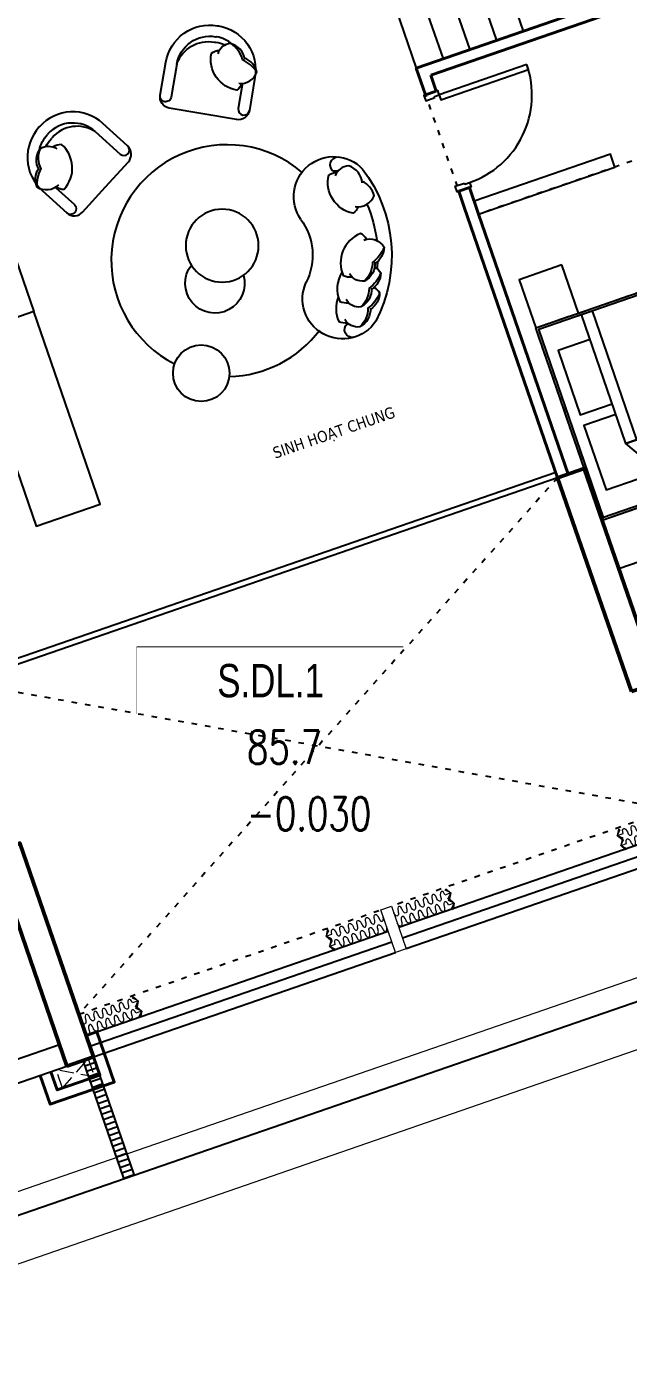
# Model space of a CAD drawing. Header units: millimetres. Extents: x -361681467 to 361175952, y -1292982 to 1550216.
# Drawn here: x -83579 to -78255, y 27637 to 39383 of the extents above; entities that cross this region are included whole.
import ezdxf
from ezdxf.enums import TextEntityAlignment as Align
from ezdxf.xclip import XClip

# ---------------------------------------------------------------- set-up
doc = ezdxf.new("R2010")
doc.units = ezdxf.units.MM
doc.header["$MEASUREMENT"] = 0
doc.header["$XCLIPFRAME"] = 0
doc.set_wipeout_variables(frame=1)
for name, pattern in [('220126_HDN_HBA typical plan$0$HIDDEN', [0.375, 0.25, -0.125]), ('ACAD_ISO03W100', [30, 12, -18]), ('HIDDEN', [0.375, 0.25, -0.125])]:
    doc.linetypes.add(name, pattern=pattern)
for name, color, linetype, lineweight in [('00_duong_QH', 7, 'Continuous', 9), ('AUDIT_I_220808132811-11', 7, 'Continuous', 9), ('CIC36 net manh', 8, 'Continuous', 9), ('HBA-Partition', 4, 'Continuous', 13), ('KT-Chuviet', 255, 'Continuous', 15), ('KT-Kich thuoc', 159, 'Continuous', 18), ('KT-lomo nuoc', 3, 'HIDDEN', 5), ('KT-Net cat', 1, 'Continuous', 40), ('KT-Net cot vach', 2, 'Continuous', 50), ('KT-Net thay', 7, 'Continuous', 15), ('KT-Net truc', 18, 'Continuous', 15)]:
    doc.layers.add(name, color=color, linetype=linetype, lineweight=lineweight)
for name, color, linetype in [('1VinaPVC-Text', 9, 'Continuous'), ('220403_HDN_Penthouse Plan$0$FURN', 8, 'Continuous'), ('A-_FURN----_E-_N', 251, 'Continuous'), ('IDEA - dim', 251, 'Continuous'), ('KT-Net manh', 139, 'Continuous'), ('Xref_ST_MBDV Cot vach 30.7.2022$0$IDEA - dim', 251, 'Continuous')]:
    doc.layers.add(name, color=color, linetype=linetype)
doc.styles.add('font unicode ccu', font='arial.ttf')
doc.styles.add('ROMANS', font='ROMANS.SHX')
doc.styles.add('Tahoma', font='tahoma.ttf')

# ---------------------------------------------------------------- blocks, each defined once
blk = doc.blocks.new('TAG CAO DO SAN')
at = {"layer": 'KT-Net thay', "flags": 128}
blk.add_lwpolyline([(1526701.778855525, -266095.2298759429), (1526701.778855525, -266566.6584041911), (1527644.63591202, -266566.6584041911), (1527644.63591202, -266095.2298759429)], close=True, dxfattribs=at)
blk.add_wipeout([(1526701.778855525, -266095.2298759429), (1527644.6359120198, -266095.2298759429), (1527644.6359120198, -266566.65840419114), (1526701.778855525, -266566.65840419114)]).dxf.layer = 'KT-Net thay'
for points in [[(1526701.778855525, -266330.9441400666), (1527644.63591202, -266330.9441400666)], [(1526701.778855525, -266566.6584041911), (1527644.63591202, -266566.6584041911)]]:
    blk.add_lwpolyline(points, dxfattribs=at)
at = {"layer": 'KT-Chuviet', "color": 31, "style": 'ROMANS', "width": 0.75}
blk.add_text('DTTT:', height=117.8571320618522, dxfattribs=at).set_placement((1526748.92170835, -266507.8139601254))
at = {"layer": 'KT-Chuviet', "color": 31, "style": 'font unicode ccu', "width": 0.75}
blk.add_attdef('TÊNPHÒNG', text='', height=117.85713, dxfattribs=at).set_placement((1527175.308820772, -266213.4467624734), align=Align.MIDDLE_CENTER)
at = {"layer": 'KT-Chuviet', "color": 31, "ltscale": 15, "style": 'ROMANS', "width": 0.75, "flags": 8}
blk.add_attdef('CAO-DO', (1527091.943339912, -266507.7298381611), '', height=117.8571320618522, dxfattribs=at)
blk = doc.blocks.new('Louvre')
for p, q in [((-390.067916277796, 975.9572027104441, 0.1512365001885502), (-295.1435544323176, 1008.729661013116, 0.1512365002144518)), ((-373.750619571656, 928.6946823777398, 0.1512365001885502), (-278.8262577261776, 961.4671406804118, 0.1512365002144518)), ((-357.4333228655159, 881.4321620450355, 0.1512365001885502), (-262.5089610200375, 914.2046203477075, 0.1512365002144518)), ((-341.1160261593759, 834.1696417123312, 0.1512365001885502), (-246.1916643138975, 866.9421000150032, 0.1512365002144518)), ((-324.7987294532359, 786.9071213796269, 0.1512365001885502), (-229.8743676077574, 819.6795796822989, 0.1512365002144518)), ((-308.4814327470958, 739.6446010469226, 0.1512365001885502), (-213.5570709016174, 772.4170593495946, 0.1512365002144518)), ((-292.1641360409558, 692.3820807142183, 0.1512365001885502), (-197.2397741954774, 725.1545390168903, 0.1512365002144518)), ((-275.8468393348157, 645.119560381514, 0.1512365001885502), (-180.9224774893373, 677.892018684186, 0.1512365002144518)), ((-259.5295426286757, 597.8570400488097, 0.1512365001885502), (-164.6051807831973, 630.6294983514817, 0.1512365002144518)), ((-243.2122459225357, 550.5945197161054, 0.1512365001885502), (-148.2878840770572, 583.3669780187774, 0.1512365002144518)), ((-226.8949492163956, 503.3319993834011, 0.1512365001885502), (-131.9705873709172, 536.1044576860731, 0.1512365002144518)), ((-210.5776525102556, 456.0694790506968, 0.1512365001885502), (-115.6532906647772, 488.8419373533688, 0.1512365002144518)), ((-194.2603558041155, 408.8069587179925, 0.1512365001885503), (-99.33599395863712, 441.5794170206646, 0.1512365002144518)), ((-177.9430590979755, 361.5444383852882, 0.1512365001885503), (-83.01869725249708, 394.3168966879603, 0.1512365002144518)), ((-161.6257623918355, 314.2819180525839, 0.1512365001885503), (-66.70140054635704, 347.054376355256, 0.1512365002144518)), ((-145.3084656856954, 267.0193977198796, 0.1512365001885503), (-50.38410384021699, 299.7918560225517, 0.1512365002144518)), ((-128.9911689795554, 219.7568773871753, 0.1512365001885503), (-34.06680713407695, 252.5293356898474, 0.1512365002144518)), ((-112.6738722734153, 172.494357054471, 0.1512365001885503), (-17.74951042793691, 205.2668153571431, 0.1512365002144518)), ((-96.35657556727529, 125.2318367217667, 0.1512365001885503), (-1.43221372179687, 158.0042950244388, 0.1512365002144518)), ((-80.03927886113524, 77.96931638906244, 0.1512365001885503), (14.88508298434317, 110.7417746917345, 0.1512365002144518)), ((-63.7219821549952, 30.70679605635814, 0.1512365001885503), (31.20237969048321, 63.47925435903016, 0.1512365002144518)), ((-47.40468544885516, -16.55572427634615, 0.1512365001885503), (47.51967639662325, 16.21673402632587, 0.1512365002144518))]:
    blk.add_line(p, q)
at = {"elevation": 0.1512365001885503}
blk.add_lwpolyline([(47.5188208874315, 16.2192119784886), (-311.4533339738846, 1055.970408101566), (-405.9933989513665, 1023.379364635679), (-47.40468544885516, -16.55572427634615)], close=True, dxfattribs=at)
blk = doc.blocks.new('*U148')
at = {"layer": 'A-_FURN----_E-_N', "linetype": 'Continuous'}
for points in [[(-899.9999999999709, 600), (-899.9999999999709, 1000), (-1349.999999999971, 1000), (-1349.999999999971, 600)], [(-900.0000000000291, -1000), (-900.0000000000291, 1000), (900.0000000000291, 1000), (900.0000000000291, -1000)], [(-880.0000000000291, -980), (-880.0000000000291, 980), (880.0000000000291, 980), (880.0000000000291, -980)], [(1350.000000000029, 600), (1350.000000000029, 1000), (900.0000000000291, 1000), (900.0000000000291, 600)]]:
    blk.add_lwpolyline(points, close=True, dxfattribs=at)
at = {"layer": 'A-_FURN----_E-_N', "linetype": '220126_HDN_HBA typical plan$0$HIDDEN', "ltscale": 500}
blk.add_lwpolyline([(-900.0000000000291, -1000), (-900.0000000000291, 1000), (900.0000000000291, 1000), (900.0000000000291, -1000)], close=True, dxfattribs=at)
at = {"layer": 'A-_FURN----_E-_N', "linetype": 'Continuous'}
for points in [[(-54.9999999999709, 580), (-54.9999999999709, 880), (-655.605454891891, 880), (-655.605454891891, 480), (-448.1151331290312, 480)], [(645.6054548844986, 580), (645.6054548844986, 880), (45.0000000000291, 880), (45.0000000000291, 580)], [(-880.0000000000291, 248.6659454330802), (-326.2632651105232, 580), (880.0000000000291, 580), (880.0000000000291, 480), (-326.2632651105232, 480), (-326.2632651105232, 580), (-326.2632651105232, 248.6659454330802), (-880.0000000000291, 248.6659454330802)]]:
    blk.add_lwpolyline(points, dxfattribs=at)
blk = doc.blocks.new('*U151')
for points in [[(482.6951045578201, -398.9039813853606), (464.6170375002125, -396.4493711387506), (464.3337632049024, -466.3349522090732)], [(396.7561588253833, -484.1490495130481), (464.3337632049024, -466.3349522090732), (394.4481821902239, -466.0516779393653)]]:
    blk.add_hatch(color=256).paths.add_polyline_path(points)
blk.add_line((464.3337632049024, -466.3349522090732), (416.9273155568029, -418.7598943406972))
for points in [[(482.6951045578201, -398.9039813853606), (464.6170375002125, -396.4493711387506), (464.3337632049024, -466.3349522090732)], [(396.7561588253833, -484.1490495130481), (464.3337632049024, -466.3349522090732), (394.4481821902239, -466.0516779393653)]]:
    blk.add_lwpolyline(points, close=True)
for centre in [(16.76743755071067, -17.17677016190672), (85.71403000141326, -87.65612936302188), (155.3043908096025, -157.4940017787478), (224.8947516177918, -227.3318741944736), (294.485112425981, -297.1697466101995), (364.0754732341703, -367.0076190259254)]:
    blk.add_ellipse(centre, major_axis=(34.52187991841241, 31.95056764796491), ratio=0.5238875827070036, start_param=4.731720461219403, end_param=7.873313114809197)
at = {"extrusion": (0, 0, -1)}
for centre in [(51.5728287498025, -52.1059534814385), (120.5194212005051, -122.5853126825537), (190.1097820086943, -192.4231850982796), (259.7001428168836, -262.2610575140054), (329.2905036250728, -332.0989299297313), (398.8808644332621, -401.9368023454572)]:
    blk.add_ellipse(centre, major_axis=(-32.07293168385898, -34.4082260416161), ratio=0.5238875826554585, start_param=4.731720461217387, end_param=7.87331311480718, dxfattribs=at)
blk = doc.blocks.new('d900n')
for points in [[(20, -50), (20, -40), (65, -40), (65, 0), (-65, 0), (-65, -50)], [(885, -40), (65, -40), (65, -85), (885, -85)], [(20, -850), (20, -860), (65, -860), (65, -900), (-65, -900), (-65, -850)]]:
    blk.add_lwpolyline(points, close=True)
blk.add_arc((65, -40), 820, 270, 0)
blk = doc.blocks.new('220403_HDN_Penthouse Plan$0$A$Cece1f3a0')
at = {"layer": '220403_HDN_Penthouse Plan$0$FURN'}
blk.add_circle((0, 0), 436.4401978151038, dxfattribs=at)
blk.add_arc((-338.3854285888374, -312.7837343905121, -1.718933365873774e-06), 355.9119288381189, 105.8232951692103, 339.6736847698053, dxfattribs=at)
blk = doc.blocks.new('220403_HDN_Penthouse Plan$0$sofa043')
at = {"color": 0}
for points in [[(-193.9264618961915, -103.1830663272176, 0.1477298758543702), (-324.8214187737503, -210.9147689178853, 0.2133427585932454), (-487.47255045151, -288.7267353629331, 0.1786618101816585)], [(-140.1286087644748, -154.7641819075097, 0.1255668573120518), (-193.9264618961915, -103.1830663272176, 0.2495420503229878), (-336.0554124849314, -189.429580750565, -9.616880347716284)], [(33.37221849082925, -64.96906504078106, 0.1477298758543702), (-97.52273838672954, -172.7007676314488, 0.2133427585932454), (-260.1738700644928, -250.5127340764957, 0.1786618101816585)], [(102.5277464040028, -242.8106328881931, 0.3567723648219203), (33.37221849082925, -64.96906504078106, 0.2495420503229878), (-108.7567320979124, -151.2155794641285, -9.616880347716284)], [(-500.3836676059182, -205.4539138632908, 0.30666349490175), (-663.5370708231385, -304.5786963239134, 0.3063299663357472), (-594.7754356652804, -433.4600639646833, -0.8728471598091936)], [(-369.9909822678183, -119.0350272881969, 0.1477298758543702), (-500.8859391453789, -226.7667298788665, 0.2133427585932454), (-663.5370708231385, -304.5786963239134, 0.1786618101816585)], [(-319.2861778263905, -165.8480535109666, 0.1160020330167479), (-369.9909822678183, -119.0350272881969, 0.2495420503229878), (-512.1199328565599, -205.2815417115444, -9.616880347716284)], [(-324.3191472342896, -189.6019529023106, 0.30666349490175), (-487.47255045151, -288.7267353629331, 0.3063299663357472), (-418.71091529365, -417.6081030037039, -0.8728471598091936)], [(-97.02046684727247, -151.387951615874, 0.30666349490175), (-260.1738700644928, -250.5127340764957, 0.3063299663357472), (-191.4122349066329, -379.3941017172674, -0.8728471598091936)], [(108.3202333003701, -218.0958465187896, -0.1655406298837506), (159.7412958642708, -269.8363294226638, -0.4259891687143785), (-205.7153371747409, -435.1834940241806, -0.1215233233290522), (-219.8985337097911, -359.0198750280397, 7.115464291357926)], [(401.4696625280594, -308.4688235394624, -0.3567723648219203), (488.7491005876709, -138.7855598173901, -0.2495420503229878), (621.1356774318283, -239.3484461976041, 9.616880347716284)], [(398.2794285013442, -283.285575603888, 0.1655406298837506), (341.7552737340593, -329.3965631683568, 0.4259891687143785), (688.029985777157, -531.8615213054181, 0.1215233233290522), (710.0587743725646, -457.5864084104496, -7.115464291357926)], [(609.4451487618098, -238.2990780031414, -0.30666349490175), (761.4025288054818, -353.8573322712364, -0.3063299663357472), (679.6076823752064, -474.8869670388667, 0.8728471598091936)], [(-394.099077197021, -485.7376892194843, -0.2010808140564468), (-609.0785379333884, -489.2494562715965, -0.1215233233290522), (-623.2617344684386, -413.0858372754547, 7.115464291357926)], [(-174.0976746338547, -445.6825422927941, -0.2485204594219657), (-433.014017561758, -473.3974953106172, -0.1215233233290522), (-447.1972140968101, -397.2338763144762, 7.115464291357926)], [(303.0633343483896, -793.360964290544, 0.2822682817089065), (-252.0993807033774, -764.4084456494729, 0.3082972821469741)]]:
    blk.add_lwpolyline(points, format="xyb", dxfattribs=at)
for centre, radius, start, end in [((0, -1267.499999999999), 1267.499999999999, 54.83711882507966, 119.192178799547), ((-411.5602733733813, -448.3819777952694), 353.9781132718783, 125.7179382017026, 296.7746353011068), ((0, -1267.499999999999), 1142.499999999999, 94.66658266931802, 97.76560481403938), ((0, -1267.499999999999), 1142.499999999999, 68.58837137279659, 85.2775040030671), ((494.5322309413514, -495.6359799291495), 353.9781132718783, 237.254662323462, 48.31135942289185), ((-684.5981759391925, -370.3599648401978), 69.98194409293434, 171.0832266941605, 319.3432519577051), ((-411.5602733733813, -448.3819777952694), 228.9781132718783, 167.8032401689648, 173.7903718832022), ((774.2048043976611, -446.438597890894), 69.98194409293434, 214.6860456668838, 2.946070930491665), ((494.5322309413514, -495.6359799291495), 228.9781132718783, 0.238925741384251, 11.45489358284105)]:
    blk.add_arc(centre, radius, start, end, dxfattribs=at)
blk = doc.blocks.new('dl1')
at = {"layer": 'A-_FURN----_E-_N', "linetype": 'Continuous'}
blk.add_lwpolyline([(208353.6212497693, -245930.4100796107), (209628.6212497656, -245930.4100796103), (209628.6212497656, -245810.4100796103), (208353.6212497693, -245810.4100796111)], close=True, dxfattribs=at)
at = {"layer": 'HBA-Partition'}
blk.add_lwpolyline([(205528.6212497735, -251460.4100784241), (205628.6212497717, -251460.410078424), (205628.6212497734, -251860.4100784236), (205528.6212497732, -251860.410078424)], close=True, dxfattribs=at)
at = {"layer": 'IDEA - dim'}
for p, q in [((208253.6212497686, -243530.4100784228), (208253.6212497687, -244530.4100784227)), ((208503.6212497686, -243530.4100784227), (208503.6212497687, -244530.4100784227)), ((208753.6212497687, -243530.4100784227), (208753.6212497687, -244530.4100784227)), ((209003.6212497686, -243530.4100784227), (209003.6212497687, -244530.4100784226)), ((209253.6212497686, -243530.4100784226), (209253.6212497687, -244530.4100784227)), ((208253.6212497692, -244630.4100784236), (208253.6212497692, -244530.4100784236)), ((208253.62124977, -248310.4100784235), (202653.6212497719, -248310.4100784211)), ((208253.62124977, -248360.4100784236), (202653.6212497719, -248360.4100784211)), ((202703.6212497732, -251660.4100784241), (205528.6212497734, -251660.4100784245)), ((208254.5594002109, -251660.4100784232), (205628.6212497734, -251660.4100784241)), ((202703.6212497731, -251760.410078424), (205528.6212497733, -251760.4100784244)), ((208254.559400211, -251760.410078423), (205628.6212497735, -251760.410078424)), ((202703.6212497712, -251860.4100784251), (205528.6212497732, -251860.410078424)), ((208254.5594002109, -251860.4100784231), (205628.6212497734, -251860.4100784236))]:
    blk.add_line(p, q, dxfattribs=at)
for points in [[(204353.621249773, -245460.410078425), (203753.6212497752, -245460.4100784251), (203753.6212497745, -242430.4100784251), (204353.6212497725, -242430.410078425)], [(203753.621249773, -245460.4100784251), (203753.6212497734, -247260.410078425), (204353.6212497733, -247260.4100784249), (204353.621249773, -245460.410078425)]]:
    blk.add_lwpolyline(points, close=True, dxfattribs=at)
at = {"layer": 'IDEA - dim', "extrusion": (2.048736659468796e-06, 2.580037197287193e-06, 0.9999999999945731)}
for points, elevation in [([(206337.1574641177, -244296.5562180424), (206073.0415249738, -244151.6940919976, -0.4142135630271021), (206033.9419141354, -244017.6029230873), (206176.4292512121, -243757.8167534937, -0.4142135623801719), (206712.7939269053, -243601.4183099918), (206717.1236963994, -243603.793098941), (206721.4534658839, -243606.1678878864, -0.4142135623801719), (206877.8519093271, -244142.5325635772), (206735.3645723209, -244402.3187332213, -0.4142135630271021), (206601.2734034198, -244441.4183441176), (206337.1574642164, -244296.5562180947)], -0.208329457979563), ([(206263.0246410456, -243805.3125324725, -0.4142135623801858), (206665.2981479177, -243688.0136998155), (206669.627917406, -243690.3884887651)], -0.2083294579794828), ([(206263.0246410531, -243805.3125324594, -0.3727189106391239), (206641.5502583986, -243731.3113947716), (206645.8800278776, -243733.6861837152)], -0.2083294579795267), ([(206784.1174457861, -243797.7562302604, 0.1305914894705199), (206673.9576868927, -243692.7632777128), (206669.627917406, -243690.3884887651)], -0.2083294579794828), ([(206263.0269925456, -243805.3082452482), (206120.5373040303, -244065.0987021083, -0.414213562373095), (206053.4917195676, -244084.6485075454), (206053.4917195676, -244084.6485075454, -0.4142135623730951), (206033.9419141354, -244017.6029230873)], -0.2083294579795174), ([(206748.2523590162, -244153.1285517216, -0.1655406298837506), (206690.0894613624, -244195.6456527865, -0.4259891687143785), (206582.9650232157, -243814.2346963423, -0.1215233233290522), (206659.4397703502, -243811.7070945406, 7.115464291357926)], -0.2083294579795498), ([(206843.9081029351, -243962.5482577345, 0.30666349490175), (206771.3732337678, -243788.5105248109, 0.3063299663357472), (206635.3120697701, -243836.492845735, -0.8728471598091936)], -0.208329457979554), ([(206718.9128334286, -243785.8793556086, 0.07238423636161047), (206650.2097973643, -243736.0609726606), (206645.8800278776, -243733.6861837152)], -0.2083294579795267), ([(206908.9064153352, -244102.7096508595, 0.1477298758543702), (206823.1728144732, -243958.8899041579, 0.2133427585932454), (206771.3732337678, -243788.5105248109, 0.1786618101816585)], -0.208329457979536), ([(206724.9817053756, -244143.7991357092, 0.3567723648219203), (206908.9064153352, -244102.7096508595, 0.2495420503229878), (206845.8208842949, -243951.1145277841, -9.616880347716284)], -0.2083294579795422), ([(206757.9596981986, -244155.7443101187), (206648.7691824298, -244354.8229542001, 0.414213562373095), (206668.318987862, -244421.868538662), (206668.318987862, -244421.868538662, 0.4142135623730951), (206735.3645723209, -244402.3187332213)], -0.2083294579795161)]:
    blk.add_lwpolyline(points, format="xyb", dxfattribs=dict(at, elevation=elevation))
at = {"layer": 'IDEA - dim', "extrusion": (-2.048736659469713e-06, 2.580037197286465e-06, 0.9999999999945731)}
for points, elevation in [([(205312.1692674714, -244625.6564403544), (205576.2852066153, -244480.7943143093, 0.4142135630271021), (205615.3848174537, -244346.7031453989), (205472.8974803769, -244086.9169758054, 0.4142135623801719), (204936.5328046835, -243930.5185323042), (204932.2030351893, -243932.8933212533), (204927.8732657049, -243935.2681101985, 0.4142135623801719), (204771.4748222618, -244471.6327858891), (204913.962159268, -244731.4189555333, 0.4142135630271021), (205048.0533281693, -244770.5185664297), (205312.1692673728, -244625.6564404066)], -1.052539615322815), ([(204865.2092858028, -244126.8564525725, -0.1305914894705199), (204975.3690446963, -244021.8635000249), (204979.6988141828, -244019.4887110775)], -1.052539615322735), ([(204930.4138981606, -244114.9795779209, -0.07238423636161047), (204999.1169342247, -244065.1611949727), (205003.4467037113, -244062.7864060273)], -1.05253961532278), ([(205386.3020905436, -244134.4127547846, 0.4142135623801858), (204984.0285836714, -244017.1139221275), (204979.6988141828, -244019.4887110775)], -1.052539615322735), ([(205386.3020905361, -244134.4127547716, 0.3727189106391239), (205007.7764731905, -244060.4116170837), (205003.4467037113, -244062.7864060273)], -1.05253961532278), ([(204740.4203162537, -244431.8098731719, -0.1477298758543702), (204826.1539171158, -244287.9901264699, -0.2133427585932454), (204877.9534978212, -244117.610747123, -0.1786618101816585)], -1.052539615322789), ([(204805.4186286542, -244291.6484800469, -0.30666349490175), (204877.9534978212, -244117.610747123, -0.3063299663357472), (205014.014661819, -244165.5930680469, 0.8728471598091936)], -1.052539615322806), ([(204901.0743725729, -244482.2287740338, 0.1655406298837506), (204959.237270227, -244524.7458750983, 0.4259891687143785), (205066.3617083731, -244143.3349186545, 0.1215233233290522), (204989.8869612386, -244140.8073168529, -7.115464291357926)], -1.052539615322802), ([(205386.2997390435, -244134.4084675604), (205528.7894275585, -244394.1989244202, 0.414213562373095), (205595.8350120217, -244413.7487298574), (205595.8350120217, -244413.7487298574, 0.4142135623730951), (205615.3848174537, -244346.7031453989)], -1.05253961532277), ([(204924.3450262134, -244472.8993580215, -0.3567723648219203), (204740.4203162537, -244431.8098731719, -0.2495420503229878), (204803.5058472943, -244280.2147500964, 9.616880347716284)], -1.052539615322795), ([(204891.3670333902, -244484.8445324308), (205000.5575491596, -244683.9231765123, -0.414213562373095), (204981.0077437271, -244750.9687609739), (204981.0077437271, -244750.9687609739, -0.4142135623730951), (204913.962159268, -244731.4189555333)], -1.052539615322769)]:
    blk.add_lwpolyline(points, format="xyb", dxfattribs=dict(at, elevation=elevation))
blk.add_circle((205575.5374253251, -246458.5604762205, -1.052539615322746), 249.999999999975, dxfattribs=at)
at = {"layer": 'IDEA - dim', "extrusion": (-2.048736659469714e-06, 2.580037197286465e-06, 0.9999999999945731)}
for radius, start, end in [(1024.263481636583, 30.52985341693285, 224.0209909951563), (1024.263481636595, 252.0977520073659, 304.1119793169198)]:
    blk.add_arc((206115.7505568742, -245591.9917295786, -1.052539615322775), radius, start, end, dxfattribs=at)
at = {"layer": 'KT-Net cat'}
for p, q in [((208253.6212497692, -244530.4100784236), (212328.6212497677, -244530.4100784222)), ((208253.6212497692, -244530.4100784236), (208253.6212497691, -244780.4100790171)), ((208353.6212497691, -244630.4100784235), (212428.6212497654, -244630.4100784222)), ((208353.6212497691, -244630.4100784235), (208353.6212497691, -244780.4100790171)), ((208353.6212497691, -244780.410079017), (208253.6212497691, -244780.410079017)), ((208253.6212497693, -245680.4100790171), (208253.6212497693, -245830.4100788851)), ((208353.6212497693, -245680.410079017), (208253.6212497693, -245680.410079017)), ((208353.6212497692, -245680.410079017), (208353.6212497693, -245930.4100789335)), ((208253.6212497693, -245830.4100788852), (208253.6212497696, -245830.4100778326)), ((208253.62124977, -248360.4100784236), (208253.6212497696, -245830.4100778326)), ((208353.6212497696, -245930.4100778809), (208353.6212497692, -245930.4100789335)), ((208353.62124977, -248360.4100784236), (208353.6212497696, -245930.4100778809))]:
    blk.add_line(p, q, dxfattribs=at)
at = {"layer": 'KT-Net cot vach'}
for points in [[(208253.6212497703, -250360.4100784236), (208503.6212497704, -250360.4100784235), (208503.6212497701, -248360.4100784236), (208253.62124977, -248360.4100784236)], [(202453.6212497715, -251860.410078425), (202703.6212497715, -251860.4100784249), (202703.6212497712, -249860.4100784249), (202453.6212497711, -249860.410078425)]]:
    blk.add_lwpolyline(points, close=True, dxfattribs=at)
at = {"layer": 'KT-Net manh', "linetype": 'ACAD_ISO03W100', "ltscale": 4}
for p, q in [((208253.6212497691, -244630.4100784236), (208253.6212491888, -245830.4100778326)), ((211228.6212497657, -245930.41007961), (208353.6212497693, -245930.4100796107)), ((202703.6212497714, -251460.4100784241), (205528.6212497735, -251460.4100784241)), ((208254.5594002111, -251460.4100784235), (205628.6212497717, -251460.410078424))]:
    blk.add_line(p, q, dxfattribs=at)
for points in [[(208253.62124977, -248360.4100784236), (202703.6212497714, -251460.4100784241)], [(202703.6212497708, -248360.4100784245), (208253.6212497705, -251460.4100784232)]]:
    blk.add_lwpolyline(points, dxfattribs=at)
at = {"layer": 'CIC36 net manh', "color": 8}
for p, xscale, yscale, zscale, rotation in [((202704.1495204612, -251616.7003637539), -0.8100000000112605, 0.8100000000112605, 0.8100000000112604, 134.8767987960406), ((202704.3672347913, -251521.7467372656), -0.8100000000112605, 0.8100000000112605, 0.8100000000112604, 134.8767987960406), ((205527.8752647497, -251521.7467372659), 0.8100000000112606, 0.8100000000112606, 0.8100000000112606, 225.1232012039866), ((205528.0929790818, -251616.7003637524), 0.8100000000112606, 0.8100000000112606, 0.8100000000112606, 225.1232012039866), ((205629.1495204651, -251616.700363752), -0.8100000000112605, 0.8100000000112605, 0.8100000000112604, 134.8767987960406), ((205629.3672347991, -251521.7467372651), -0.8100000000112605, 0.8100000000112605, 0.8100000000112604, 134.8767987960406), ((208254.0542882484, -251521.7467372641), 0.8100000000112606, 0.8100000000112606, 0.8100000000112606, 225.1232012039866), ((208254.2720025824, -251616.7003637524), 0.8100000000112606, 0.8100000000112606, 0.8100000000112606, 225.1232012039866)]:
    blk.add_blockref('*U151', p, dxfattribs=dict(at, xscale=xscale, yscale=yscale, zscale=zscale, rotation=rotation))
at = {"layer": 'IDEA - dim', "extrusion": (0, 0, -1), "xscale": -1, "zscale": -1, "rotation": 359.9999999999897}
blk.add_blockref('d900n', (-208303.6212497691, -244780.410079017), dxfattribs=at)
at = {"layer": 'IDEA - dim', "extrusion": (2.048736659469655e-06, -2.580037197286379e-06, -0.9999999999945731), "zscale": -1.000000000000004, "rotation": 107.050716565085}
blk.add_blockref('220403_HDN_Penthouse Plan$0$sofa043', (-207520.8309850755, -245983.9286987264, 1.05253961532275), dxfattribs=at)
at = {"layer": 'IDEA - dim', "extrusion": (2.048736659469651e-06, -2.580037197286386e-06, -0.9999999999945731), "xscale": 0.7384615384615371, "yscale": 0.7384615384615371, "zscale": -0.7384615384615406, "rotation": 77.18989165816791}
blk.add_blockref('220403_HDN_Penthouse Plan$0$A$Cece1f3a0', (-206118.4104543688, -245452.8747910939, 1.052539615322726), dxfattribs=at)
at = {"layer": 'IDEA - dim', "rotation": 90}
blk.add_blockref('*U148', (209503.6212497709, -247945.4100780263), dxfattribs=at)
at = {"layer": '1VinaPVC-Text', "style": 'Tahoma', "text_generation_flag": 6}
blk.add_text('SINH HOẠT CHUNG', height=100, rotation=180, dxfattribs=at).set_placement((205946.536262525, -247386.6347760565))
blk = doc.blocks.new('*U195')
at = {"layer": 'KT-lomo nuoc', "ltscale": 500}
for p, q in [((321.1057998935364, 125.6532083927318), (1.734723475976807e-18, -0.009297052340116352)), ((24.14776988414221, 168.2669199529827), (296.9580300093936, -42.6230086125907))]:
    blk.add_line(p, q, dxfattribs=at)
blk.add_lwpolyline([(24.14776988414221, 168.2669199529827), (321.1057998935364, 125.6532083927318), (296.9580300093936, -42.6230086125907), (1.734723475976807e-18, -0.009297052340116352)], close=True, dxfattribs=at)
blk = doc.blocks.new('CTN TN T39')
at = {"layer": 'KT-Net cat', "elevation": -1.241927083753778e-07}
for points in [[(-73145.30481069864, 3042.338797372067), (-73057.11677787527, 2787.146965867327), (-72490.09085929158, 2983.097204653932), (-72643.55320354368, 3427.174880988583), (-72738.00315801437, 3394.566214040457)], [(-72672.78125702191, 3205.588812267444), (-72617.2685868205, 3044.95046342483), (-72995.26351910438, 2914.324693396247), (-73050.78931754871, 3075.001031751082)]]:
    blk.add_lwpolyline(points, dxfattribs=at)
at = {"layer": 'KT-lomo nuoc', "linetype": 'HIDDEN', "rotation": 207.2301329308957}
blk.add_blockref('*U195', (-72719.98083751248, 3189.310585363204, -8.619076701444152e-08), dxfattribs=at)

msp = doc.modelspace()

# ---------------------------------------------------------------- linework, layer by layer
msp.add_line((-77235.61869001409, 31089.782421079), (-100030.1838328363, 23225.46024100401))
at = {"layer": '00_duong_QH', "color": 251, "extrusion": (7.52316384526264e-37, 3.294527862871538e-06, 0.9999999999945732)}
for points, elevation in [([(-73558.81701659271, 45793.88537169341), (-75577.2165963673, 45087.86638755087), (-77995.00512757758, 52090.91275981961, 0.3654504086094711), (-82706.72045669751, 54156.43152668628), (-111642.4323603851, 44174.19938120636, 0.4561585901821814), (-113858.8409792189, 38521.09177879235), (-105745.6153764077, 24907.26262876455, 0.3106788684835987), (-99582.60442885803, 22936.00987987911), (-77059.78549185442, 30727.35037630712, 0.2299220823878604), (-76774.92147898534, 31142.11676799398), (-76553.99999329122, 32158.79551479247, -0.2831678010609837), (-76095.15486704605, 32660.41685331411), (-71674.8470923123, 34181.01733336409), (-71674.84709247248, 34181.01733382567)], -0.6525742149388086), ([(-78171.48504695715, 52029.98340159108, 0.3727734543504938), (-82212.0736422115, 53914.33683254509), (-111647.8228172609, 43759.23628757677, 0.4585215991774981), (-113692.5115001858, 38607.40360940097), (-105778.2120364015, 25327.36851400882, 0.3553050164076259), (-100030.1827511177, 23225.45992951049), (-77235.61760829622, 31089.78210954316, 0.2042794764182021), (-77169.31091790693, 31210.89471686438), (-76945.52306442754, 32240.76446316128, -0.275411558421533), (-76217.67500346573, 33041.275577925), (-71805.28692713054, 34559.15165555774)], -0.6525787416191833), ([(-103882.7753467113, 23752.45447819409, 0.2137729540631104), (-100095.4104916643, 23414.52431500706), (-77363.94292167366, 31257.07728653125), (-77141.23798040049, 32281.96348031745, -0.274306576255748), (-76279.48445123815, 33231.51595184689), (-71870.34572220157, 34748.27424327245)], -0.6525787416191833)]:
    msp.add_lwpolyline(points, format="xyb", dxfattribs=dict(at, elevation=elevation))
at = {"layer": 'AUDIT_I_220808132811-11', "elevation": 1.118653840330035e-10}
msp.add_lwpolyline([(-75583.80455790597, 45106.94538376515), (-77998.68459392595, 52101.56739371823, 0.3643585262583712), (-82706.72153841567, 54156.43183834734), (-111642.433442103, 44174.19969281304, 0.4519047578513394), (-113858.8420609379, 38521.09209036868), (-105745.6164581256, 24907.26294026687, 0.3106788684848847), (-99582.60551057581, 22936.01019137065), (-77059.78657357226, 30727.35068784084, 0.2299220823866625), (-76774.92256070403, 31142.11707953032), (-76554.00107500915, 32158.79582633424, -0.2789899883790971), (-76095.1559487636, 32660.41716485852), (-71674.8481740304, 34181.01764491672, -0.4143403845293878), (-71022.2541133115, 33863.92266496111), (-62693.03775560134, 9773.209654329607, 0.3197537419032749), (-57494.95594917427, 6070.414576894196), (-12357.57444561596, 6070.414576894196, 0.4808685683322463), (-7217.0286998136, 12501.31484621731), (-7825.676696492286, 15196.44977959126), (-7870.942394847269, 15396.89038598386), (-9646.374019978568, 23916.51383658944)], format="xyb", dxfattribs=at)
at = {"layer": 'Xref_ST_MBDV Cot vach 30.7.2022$0$IDEA - dim', "color": 1, "elevation": 1.118653840330035e-10}
for points in [[(-86123.04866368376, 29404.3565339401), (-88391.64963950211, 28621.1262920681), (-88326.38045268456, 28432.07621076721), (-83222.02825690116, 30194.34425501357), (-83287.29744372537, 30383.39433634517), (-85933.99858234645, 29469.62572076923), (-88283.68930810504, 36275.42864871211), (-89748.82743837236, 35769.59245080745)], [(-85310.64223531884, 36243.94685753132), (-83287.29744373611, 30383.39433634197)]]:
    msp.add_lwpolyline(points, dxfattribs=at)

# ---------------------------------------------------------------- block references
at = {"layer": 'KT-Net manh', "rotation": 359.9877393658974}
msp.add_blockref('Louvre', (-82674.54195466619, 29220.0519404952, -0.151236506293528), dxfattribs=at)

# ---------------------------------------------------------------- next in the draw order: block references
at = {"layer": 'KT-Net truc'}
ref = msp.add_blockref('TAG CAO DO SAN', (-3899358.809587549, 699135.557559656), dxfattribs=dict(at, xscale=2.5, yscale=2.5, zscale=2.5))
XClip(ref).set_block_clipping_path([(1526674.1636322693, -266330.9441400666), (1527644.6359120198, -266095.2298759429)])
ref.add_attrib('CAO-DO', '85.7', (-81628.95123776926, 32866.2329642534), dxfattribs={"layer": 'KT-Chuviet', "color": 31, "ltscale": 15, "height": 294.6428301546305, "style": 'ROMANS', "width": 0.7500000000000001})
ref.add_attrib('CAO-DO', '-0.030', (-81628.95123776926, 32276.94730394415), dxfattribs={"layer": 'KT-Chuviet', "color": 31, "ltscale": 15, "height": 294.6428301546305, "style": 'ROMANS', "width": 0.7500000000000001})
ref.add_attrib('TÊNPHÒNG', 'S.DL.1', dxfattribs={"layer": 'KT-Chuviet', "color": 31, "height": 294.642825, "style": 'font unicode ccu', "width": 0.7500000000000001}).set_placement((-81420.5375356181, 33601.94065347256), align=Align.MIDDLE_CENTER)

# ---------------------------------------------------------------- next in the draw order: block references
at = {"layer": 'Defpoints', "rotation": 19.04713627498311}
msp.add_blockref('dl1', (-356785.0109269211, 202195.5908328631), dxfattribs=at)
at = {"layer": 'KT-Kich thuoc', "color": 2}
msp.add_blockref('CTN TN T39', (-10312.98061003169, 27070.41431938233, 1.245535623977225e-07), dxfattribs=at)

doc.saveas('drawing.dxf')
